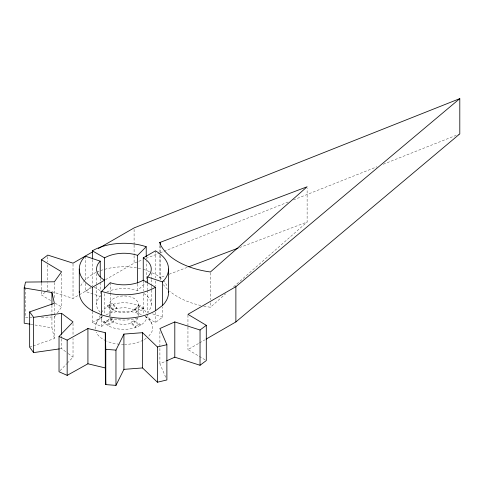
<?xml version="1.0" encoding="UTF-8"?>
<svg xmlns="http://www.w3.org/2000/svg" width="484" height="484" viewBox="0 0 484 484"><rect width="100%" height="100%" fill="white"/><g stroke="black" fill="none" stroke-linecap="round" stroke-linejoin="round"><path stroke-width="0.36" stroke-dasharray="2.42 1.81" d="M100.357 315.175L96.104 323.506L95.124 327.807A28.786 16.619 0 0 0 95.566 330.693M55.66 315.284L54.396 317.05L40.335 317.195M57.354 312.924L61.583 307.031L61.583 274.023M148.848 336.114L151.722 332.109A28.786 16.619 0 0 0 144.922 316.439M60.064 370.684L66.804 363.666M67.318 363.127L73.023 357.186L73.023 338.431M92.359 311.496L92.359 322.519L101.604 326.609L109.729 318.484M106.946 291.912A27.352 15.79 0 0 1 137.589 290.624L146.222 281.99L146.222 261.421M203.752 306.136A67.899 39.198 0 0 0 210.431 307.237L225.695 293.782M233.615 286.806L307.122 222.029L307.122 188.27M50.59 300.455L41.533 295.046L47.783 290.346L47.783 282.844M83.78 281.283A44.625 25.761 0 0 1 85.269 279.667L92.359 274.331A44.625 25.761 0 0 1 96.086 272.407M100.23 312.192A27.352 15.79 0 0 1 100.23 296.408L85.269 291.416L91.772 286.528M145.182 316.578L155.467 322.519L162.557 317.183L162.557 306.898M47.783 290.346L73.023 298.422L91.216 287.919M105.506 279.667L134.092 263.163L142.514 259.823M92.359 322.519L102.644 316.578M134.092 320.753L134.092 321.927L140.197 325.454L140.197 324.28L134.092 320.753L131.11 322.078L135.429 326.391L135.429 327.571L131.11 323.251A14.393 8.313 0 0 1 113.734 321.927L107.63 325.454L107.63 324.28L113.734 320.753L111.447 319.035L103.969 321.527L103.969 322.701L107.63 325.454A23.032 13.298 0 0 0 135.429 327.571L140.197 325.454A23.032 13.298 0 0 0 146.942 316.052M101.67 312.61A23.032 13.298 0 0 1 107.63 306.65L107.63 305.477L112.397 303.365L112.397 304.539L116.717 308.859A14.393 8.313 0 0 1 134.092 310.177L134.092 309.004L140.197 305.477L143.857 308.229L143.857 309.403A23.032 13.298 0 0 1 146.162 312.61M134.092 310.177L140.197 306.65L140.197 305.477M205.028 359.812L187.949 349.599L198.96 343.247M199.608 342.872L204.786 339.877M107.63 305.477L113.734 309.004L116.717 307.679L112.397 303.365M135.429 326.391L140.197 324.28M165.716 377.266L159.901 363.793L166 361.088M146.023 258.426L159.363 253.132M160.065 252.854L288.524 201.87M293.437 199.916L376.969 166.762M383.286 164.251L459.098 134.165M160.597 279.921L159.956 277.701L165.588 275.565M169.11 274.234L187.417 267.313M239.526 247.602L307.122 222.029M29.657 347.143L32.482 346.163M33.19 345.915L54.396 338.558L54.396 315.302M134.092 309.004L136.379 310.722L143.857 308.229M111.447 319.035L111.447 320.208L103.969 322.701A23.032 13.298 0 0 1 100.884 316.052M138.309 304.303A14.393 8.313 0 0 1 116.717 311.496A14.393 8.313 0 0 1 116.717 297.103A14.393 8.313 0 0 1 138.309 304.303L138.309 316.052A14.393 8.313 0 0 0 136.379 311.896L143.857 309.403L140.197 306.65A23.032 13.298 0 0 0 112.397 304.539L107.63 306.65L113.734 310.177A14.393 8.313 0 0 0 109.517 316.052L109.517 304.303M60.113 348.795L61.583 348.583L67.603 353.114M32.198 317.274L25.537 317.341L25.537 285.832M30.77 324.304L51.939 327.807L54.396 338.558M143.869 293.504A27.352 15.79 0 0 1 147.602 312.192L149.024 312.67M152.587 313.856L162.557 317.183M149.526 271.699L146.222 270.235A44.625 25.761 0 0 0 142.78 269.201M152.164 272.867L155.467 274.331A44.625 25.761 0 0 1 162.557 279.667M94.289 287.2L100.72 290.908M55.115 303.166L61.583 307.031M103.969 321.527L107.63 324.28M68.208 353.562L73.023 357.186M146.815 313.892L151.722 323.506M210.431 272.728L210.431 299.735M210.431 302.736L210.431 307.237M187.949 315.09L187.949 326.343M187.949 327.093L187.949 349.599M160.089 245.92L160.089 252.672M160.089 255.673L160.089 278.179M159.956 245.442L159.956 254.445M159.956 255.195L159.956 277.701M159.901 331.534L159.901 363.793M155.467 250.827L155.467 278.004M155.467 280.944L155.467 286.08M155.467 312.234L155.467 322.519M151.262 272.794L151.262 278.796M151.262 279.546L151.262 285.548M151.262 286.298L151.262 289.299M151.262 290.049L151.262 304.303M147.602 283.691L147.602 289.692M147.602 290.442L147.602 312.192M143.252 280.956L143.252 290.884M143.252 293.709L143.252 314.715M137.589 283.872L137.589 290.624M136.379 310.722L136.379 311.896M134.092 229.404L134.092 244.408M134.092 245.158L134.092 254.911M134.092 255.661L134.092 263.163M131.11 322.078L131.11 323.251M116.717 307.679L116.717 308.859M113.734 309.004L113.734 310.177M113.734 320.753L113.734 321.927M110.237 282.716L110.237 292.469M110.237 293.219L110.237 315.725M104.574 293.709L104.574 314.715M101.604 315.592L101.604 326.609M100.23 278.403L100.23 296.408M96.564 273.545L96.564 285.548M96.564 286.298L96.564 304.303M92.359 259.642L92.359 286.08M85.269 256.157L85.269 279.667M85.269 283.34L85.269 291.416M73.023 263.913L73.023 298.422M73.023 323.427L73.023 335.43M61.583 335.829L61.583 338.08M61.583 338.83L61.583 348.583M54.396 282.541L54.396 297.545M54.396 304.049L54.396 314.8M51.939 305.301L51.939 327.807M47.783 256.587L47.783 261.838M47.783 264.839L47.783 282.093M41.533 283.043L41.533 295.046M137.819 318.206A14.393 8.313 0 0 1 134.092 321.927M111.447 320.208A14.393 8.313 0 0 1 110.007 318.206M80.81 285.881A44.625 25.761 0 0 1 83.327 281.839M96.752 272.111A44.625 25.761 0 0 1 142.072 269.013M163.072 280.194A44.625 25.761 0 0 1 167.561 287.181M137.589 317.976A27.352 15.79 0 0 1 110.237 317.976M146.162 338.352A28.786 16.619 0 0 1 144.268 339.556M143.058 340.222A28.786 16.619 0 0 1 124.66 344.42M123.916 344.426A28.786 16.619 0 0 1 120.153 344.287M119.409 344.221A28.786 16.619 0 0 1 106.722 341.141M106.056 340.845A28.786 16.619 0 0 1 96.104 332.109M96.104 323.506A28.786 16.619 0 0 1 102.904 316.439M106.056 314.769A28.786 16.619 0 0 1 142.423 315.078M200.836 305.519A67.899 39.198 0 0 1 169.648 291.162M167.543 289.275A67.899 39.198 0 0 1 163.459 284.713"/><path stroke-width="0.73" d="M30.038 324.183L24.2 323.215L24.2 287.956L25.537 282.081L54.396 281.791L61.583 271.772L41.533 259.787L47.783 255.086L73.023 263.163L92.511 251.91M24.2 287.956L51.939 292.548L54.396 303.299L29.657 311.884L33.584 317.353L61.583 313.323L73.023 321.927L59.03 336.501L67.167 340.107L87.925 328.533L105.288 332.683L105.288 367.943L105.79 384.605L115.96 385.373L115.96 350.114L123.916 334.099L142.544 332.683L157.403 346.967L157.403 382.227L166.883 379.958L166.883 344.699L159.901 328.533L174.803 321.927L200.043 330.009L206.293 325.309L187.949 314.34L235.877 286.673L459.8 98.627L459.8 133.887L235.877 321.933L206.081 339.133M115.96 385.373L123.916 369.359L123.916 334.099M101.604 314.86L101.604 291.35L110.237 282.716A27.352 15.79 0 0 0 143.252 280.206L155.467 287.26L155.467 310.764A44.625 25.761 0 0 1 101.604 314.86L92.359 310.764A44.625 25.761 0 0 1 79.352 291.205M92.359 258.904L92.359 250.827L104.574 257.875A27.352 15.79 0 0 1 137.589 255.364L146.222 246.731L146.222 257.016M155.467 310.764L162.557 305.428A44.625 25.761 0 0 0 168.474 291.205M166.678 360.792L174.803 357.186L200.043 365.269L206.293 360.568L206.293 325.309M98.361 248.534L134.092 227.903L459.8 98.627M92.359 287.26L104.574 280.206A27.352 15.79 0 0 1 100.23 261.148L85.269 256.157A44.625 25.761 0 0 0 92.359 287.26L92.359 310.764M143.252 280.381L143.252 257.875L155.467 250.827A44.625 25.761 0 0 1 162.557 281.924L162.557 305.428M59.03 336.501L59.03 371.76L67.167 375.366L87.925 363.793L105.288 367.943M188.827 266.781L238.116 248.135M157.403 346.967L166.883 344.699M29.657 311.884L29.657 347.143L33.584 352.612L59.375 348.904M123.916 369.359L142.544 367.943L157.403 382.227M105.288 332.683L105.79 349.345L115.96 350.114M143.252 257.875A27.352 15.79 0 0 1 147.602 276.939L162.557 281.924M159.956 242.442L160.767 245.249A67.899 39.198 0 0 0 210.431 271.978L307.122 186.77L159.538 242.599L160.089 242.92L160.089 244.42M235.877 286.673L235.877 321.933M200.043 330.009L200.043 365.269M174.803 321.927L174.803 357.186M168.535 269.043L168.535 292.548M147.602 276.939L147.602 282.94M142.544 332.683L142.544 367.943M137.589 255.364L137.589 283.122M105.79 349.345L105.79 384.605M104.574 257.875L104.574 288.458M100.23 261.148L100.23 276.902M87.925 328.533L87.925 363.793M79.291 269.043L79.291 292.548M67.167 340.107L67.167 375.366M61.583 313.323L61.583 334.329M51.939 292.548L51.939 304.551M41.533 259.787L41.533 282.293M33.584 317.353L33.584 352.612M155.467 287.26A44.625 25.761 0 0 1 101.604 291.35M92.359 250.827A44.625 25.761 0 0 1 146.222 246.731"/></g></svg>
